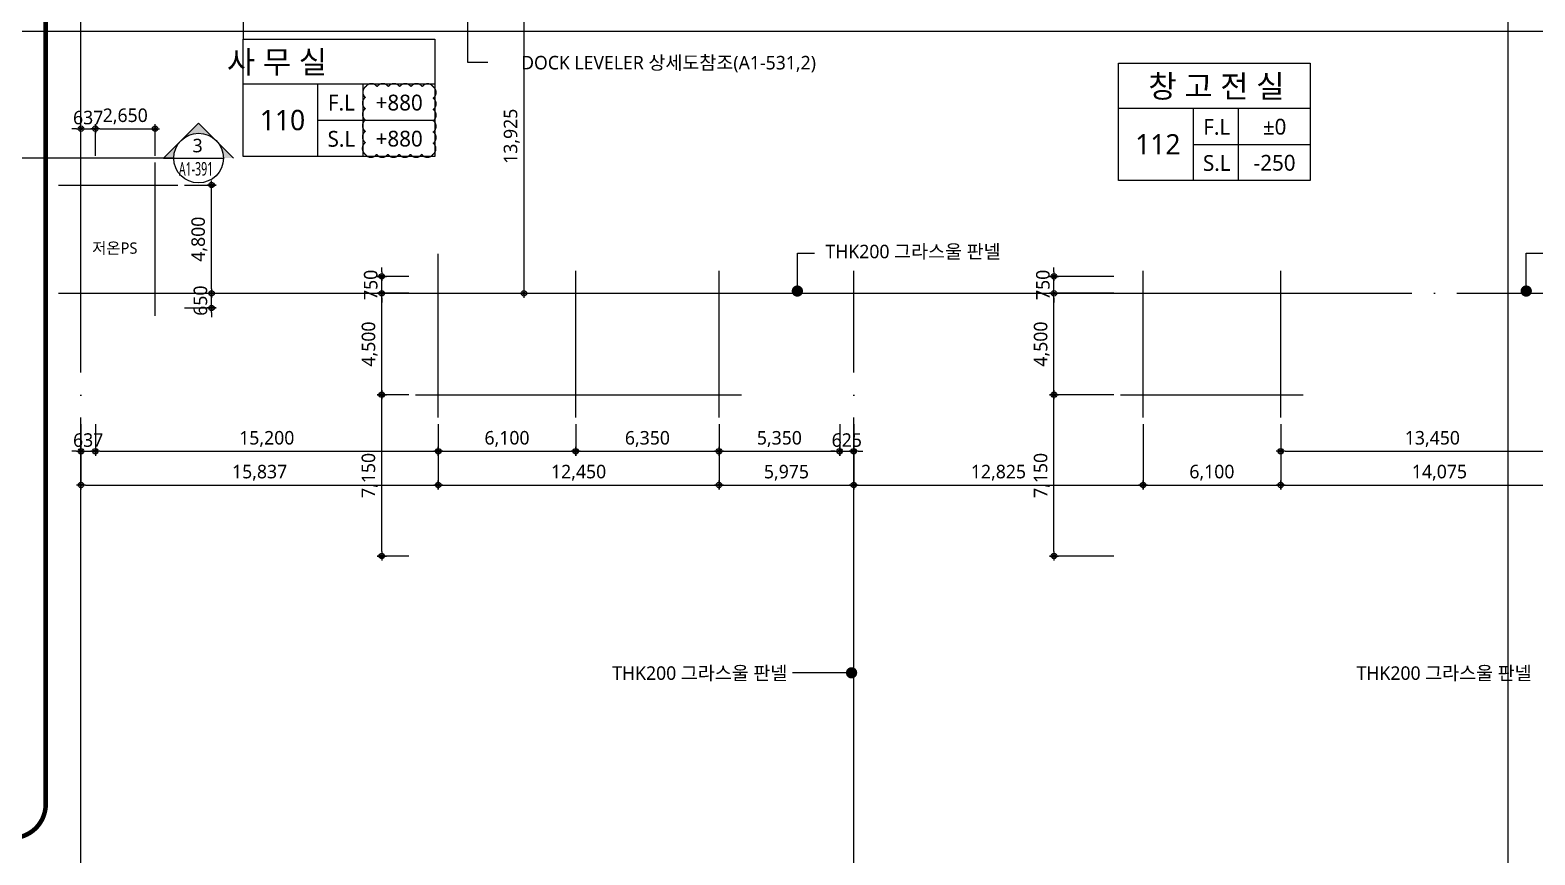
# Model space of a CAD drawing. Header units: millimetres. Extents: x 45782458 to 46215946, y 191740 to 1509539.
# Drawn here: x 45895079 to 45961792, y 963101 to 999672 of the extents above; entities that cross this region are included whole.
import ezdxf
from ezdxf.enums import TextEntityAlignment as Align

# ---------------------------------------------------------------- set-up
doc = ezdxf.new("R2010")
doc.units = ezdxf.units.MM
doc.header["$LTSCALE"] = 1000
doc.header["$MEASUREMENT"] = 0
doc.header["$PDSIZE"] = -10
for name, pattern in [('ACAD_ISO03W100', [30, 12, -18]), ('CEN', [62, 60, -1, 0, -1]), ('SYM$0$DASHDOT', [1, 0.5, -0.25, 0, -0.25])]:
    doc.linetypes.add(name, pattern=pattern)
doc.layers.get('0').update_dxf_attribs({"linetype": 'CONTINUOUS'})
doc.layers.get('Defpoints').update_dxf_attribs({"color": 171, "linetype": 'CONTINUOUS'})
for name, color, linetype in [('Center(AR)', 30, 'CEN'), ('DIM', 7, 'CONTINUOUS'), ('LED', 7, 'CONTINUOUS'), ('NDIM', 7, 'CONTINUOUS'), ('SYM', 7, 'CONTINUOUS'), ('TEXT(MIN)', 7, 'CONTINUOUS'), ('TEXT(노트)', 7, 'CONTINUOUS'), ('TEXT(실명)', 3, 'CONTINUOUS'), ('TEXT-기입', 6, 'CONTINUOUS'), ('TITLE', 7, 'CONTINUOUS'), ('구간정리', 6, 'CONTINUOUS')]:
    doc.layers.add(name, color=color, linetype=linetype)
doc.layers.add('VE변경사항적용-20220616', color=10, linetype='CONTINUOUS', plot=False)
doc.styles.add('CGS', font='cgse', dxfattribs={"bigfont": 'cgs'})
doc.styles.add('TE', font='malgun_0.ttf')
doc.styles.add('나눔바른고딕', font='NanumBarunGothic.ttf')
doc.dimstyles.new('BA', dxfattribs={"dimscale": 500, "dimtxt": 3, "dimasz": 1, "dimexe": 1, "dimexo": 5, "dimgap": 0.9, "dimtad": 1, "dimdec": 0, "dimdsep": 46, "dimlunit": 6, "dimtxsty": 'TE', "dimblk": 'DDD', "dimcen": 2.5, "dimclrd": 256, "dimclre": 256, "dimclrt": 3, "dimazin": 2, "dimtfac": 1, "dimtdec": 0, "dimtix": 1, "dimtmove": 2, "dimatfit": 3, "dimldrblk": 'DDD', "dimfxl": 1, "dimtolj": 1, "dimtzin": 0, "dimarcsym": 2})
doc.dimstyles.new('NDIM 1200', dxfattribs={"dimscale": 500, "dimtxt": 3, "dimasz": 1, "dimexe": 2, "dimexo": 2, "dimgap": 1, "dimtad": 1, "dimdec": 0, "dimdsep": 46, "dimtxsty": 'CGS', "dimblk": 'DOT0', "dimcen": 1, "dimdle": 8, "dimclrd": 2, "dimclre": 2, "dimclrt": 2, "dimadec": 0, "dimazin": 0, "dimtfac": 1, "dimtdec": 0, "dimtix": 1, "dimtmove": 2, "dimatfit": 3, "dimldrblk": 'DOT0', "dimfxl": 1, "dimtolj": 1, "dimtzin": 0, "dimlwd": -1, "dimlwe": -1, "dimarcsym": 0})

# ---------------------------------------------------------------- blocks, each defined once
blk = doc.blocks.new('A$C51E23882')
at = {"layer": 'TITLE'}
blk.add_lwpolyline([(8500, 0), (0, 0), (0, 5200), (8500, 5200)], close=True, dxfattribs=at)
for points in [[(8500, 3200), (0, 3200)], [(3300, 3200), (3300, 0)], [(5300, 3200), (5300, 0)], [(3300, 1600), (8500, 1600)]]:
    blk.add_lwpolyline(points, dxfattribs=at)
at = {"layer": 'TITLE', "style": '나눔바른고딕'}
for s, p in [('F.L', (4352, 2378)), ('S.L', (4352, 778))]:
    blk.add_text(s, height=700, dxfattribs=at).set_placement(p, align=Align.MIDDLE)
blk = doc.blocks.new('DDD')
at = {"layer": 'DIM', "color": 0}
for p, q in [((-1, 0), (1, 0)), ((0, -1), (0, 1))]:
    blk.add_line(p, q, dxfattribs=at)
for radius in [0.6, 0.3]:
    blk.add_circle((0, 0), radius, dxfattribs=at)
blk = doc.blocks.new('*D684')
at = {"layer": 'Defpoints', "color": 0, "ltscale": 0.4, "transparency": 16777216}
for p in [(45901622, 992801), (45903122, 992801), (45901622, 988001)]:
    blk.add_point(p, dxfattribs=at)
at = {"layer": 'NDIM', "lineweight": -2, "ltscale": 0.4, "transparency": 16777216}
for p, q in [((45901922, 992801), (45903322, 992801)), ((45903122, 988201), (45903122, 992601)), ((45901922, 988001), (45903322, 988001))]:
    blk.add_line(p, q, dxfattribs=at)
at = {"layer": 'NDIM', "lineweight": -2, "ltscale": 0.4, "transparency": 16777216, "xscale": 200, "yscale": 200, "zscale": 200}
for p, rotation in [((45903122, 992801), 90), ((45903122, 988001), 270)]:
    blk.add_blockref('DDD', p, dxfattribs=dict(at, rotation=rotation))
at = {"layer": 'NDIM', "color": 3, "ltscale": 0.4, "transparency": 16777216, "insert": (45902582, 990401), "char_height": 600, "attachment_point": 5, "rotation": 90, "style": 'TE'}
blk.add_mtext('\\A1;4,800', dxfattribs=at)
blk = doc.blocks.new('*D685')
at = {"layer": 'Defpoints', "color": 0, "ltscale": 0.4, "transparency": 16777216}
for p in [(45900622, 995301), (45897972, 993801), (45900622, 993801)]:
    blk.add_point(p, dxfattribs=at)
at = {"layer": 'NDIM', "lineweight": -2, "ltscale": 0.4, "transparency": 16777216}
for p, q in [((45897972, 994101), (45897972, 995501)), ((45900622, 994101), (45900622, 995501)), ((45898172, 995301), (45900422, 995301))]:
    blk.add_line(p, q, dxfattribs=at)
at = {"layer": 'NDIM', "lineweight": -2, "ltscale": 0.4, "transparency": 16777216, "xscale": 200, "yscale": 200, "zscale": 200, "rotation": 180}
blk.add_blockref('DDD', (45897972, 995301), dxfattribs=at)
at = {"layer": 'NDIM', "lineweight": -2, "ltscale": 0.4, "transparency": 16777216, "xscale": 200, "yscale": 200, "zscale": 200}
blk.add_blockref('DDD', (45900622, 995301), dxfattribs=at)
at = {"layer": 'NDIM', "color": 3, "ltscale": 0.4, "transparency": 16777216, "insert": (45899297, 995842), "char_height": 600, "attachment_point": 5, "style": 'TE'}
blk.add_mtext('\\A1;2,650', dxfattribs=at)
blk = doc.blocks.new('*D686')
at = {"layer": 'Defpoints', "color": 0, "ltscale": 0.4, "transparency": 16777216}
for p in [(45901622, 988001), (45903122, 988001), (45901622, 987351)]:
    blk.add_point(p, dxfattribs=at)
at = {"layer": 'NDIM', "lineweight": -2, "ltscale": 0.4, "transparency": 16777216}
for p, q in [((45903122, 988201), (45903122, 988401)), ((45901922, 988001), (45903322, 988001)), ((45903122, 987351), (45903122, 988001)), ((45901922, 987351), (45903322, 987351)), ((45903122, 987151), (45903122, 986951))]:
    blk.add_line(p, q, dxfattribs=at)
at = {"layer": 'NDIM', "lineweight": -2, "ltscale": 0.4, "transparency": 16777216, "xscale": 200, "yscale": 200, "zscale": 200}
for p, rotation in [((45903122, 988001), 270), ((45903122, 987351), 90)]:
    blk.add_blockref('DDD', p, dxfattribs=dict(at, rotation=rotation))
at = {"layer": 'NDIM', "color": 3, "ltscale": 0.4, "transparency": 16777216, "insert": (45902632, 987676), "char_height": 600, "attachment_point": 5, "rotation": 90, "style": 'TE'}
blk.add_mtext('\\A1;650', dxfattribs=at)
blk = doc.blocks.new('*D687')
at = {"layer": 'Defpoints', "color": 0, "ltscale": 0.4, "transparency": 16777216}
for p in [(45913172, 982501), (45919272, 982501), (45919272, 981001)]:
    blk.add_point(p, dxfattribs=at)
at = {"layer": 'NDIM', "lineweight": -2, "ltscale": 0.4, "transparency": 16777216}
for p, q in [((45913172, 982201), (45913172, 980801)), ((45919272, 982201), (45919272, 980801)), ((45913372, 981001), (45919072, 981001))]:
    blk.add_line(p, q, dxfattribs=at)
at = {"layer": 'NDIM', "lineweight": -2, "ltscale": 0.4, "transparency": 16777216, "xscale": 200, "yscale": 200, "zscale": 200, "rotation": 180}
blk.add_blockref('DDD', (45913172, 981001), dxfattribs=at)
at = {"layer": 'NDIM', "lineweight": -2, "ltscale": 0.4, "transparency": 16777216, "xscale": 200, "yscale": 200, "zscale": 200}
blk.add_blockref('DDD', (45919272, 981001), dxfattribs=at)
at = {"layer": 'NDIM', "color": 3, "ltscale": 0.4, "transparency": 16777216, "insert": (45916222, 981543), "char_height": 600, "attachment_point": 5, "style": 'TE'}
blk.add_mtext('\\A1;6,100', dxfattribs=at)
blk = doc.blocks.new('*D688')
at = {"layer": 'Defpoints', "color": 0, "ltscale": 0.4, "transparency": 16777216}
for p in [(45919272, 982501), (45925622, 982501), (45925622, 981001)]:
    blk.add_point(p, dxfattribs=at)
at = {"layer": 'NDIM', "lineweight": -2, "ltscale": 0.4, "transparency": 16777216}
for p, q in [((45919272, 982201), (45919272, 980801)), ((45925622, 982201), (45925622, 980801)), ((45919472, 981001), (45925422, 981001))]:
    blk.add_line(p, q, dxfattribs=at)
at = {"layer": 'NDIM', "lineweight": -2, "ltscale": 0.4, "transparency": 16777216, "xscale": 200, "yscale": 200, "zscale": 200, "rotation": 180}
blk.add_blockref('DDD', (45919272, 981001), dxfattribs=at)
at = {"layer": 'NDIM', "lineweight": -2, "ltscale": 0.4, "transparency": 16777216, "xscale": 200, "yscale": 200, "zscale": 200}
blk.add_blockref('DDD', (45925622, 981001), dxfattribs=at)
at = {"layer": 'NDIM', "color": 3, "ltscale": 0.4, "transparency": 16777216, "insert": (45922447, 981542), "char_height": 600, "attachment_point": 5, "style": 'TE'}
blk.add_mtext('\\A1;6,350', dxfattribs=at)
blk = doc.blocks.new('*D689')
at = {"layer": 'Defpoints', "color": 0, "ltscale": 0.4, "transparency": 16777216}
for p in [(45930972, 982501), (45931597, 982501), (45931597, 981001)]:
    blk.add_point(p, dxfattribs=at)
at = {"layer": 'NDIM', "lineweight": -2, "ltscale": 0.4, "transparency": 16777216}
for p, q in [((45930972, 982201), (45930972, 980801)), ((45931597, 982201), (45931597, 980801)), ((45930772, 981001), (45930572, 981001)), ((45930972, 981001), (45931597, 981001)), ((45931797, 981001), (45931997, 981001))]:
    blk.add_line(p, q, dxfattribs=at)
at = {"layer": 'NDIM', "lineweight": -2, "ltscale": 0.4, "transparency": 16777216, "xscale": 200, "yscale": 200, "zscale": 200}
blk.add_blockref('DDD', (45930972, 981001), dxfattribs=at)
at = {"layer": 'NDIM', "lineweight": -2, "ltscale": 0.4, "transparency": 16777216, "xscale": 200, "yscale": 200, "zscale": 200, "rotation": 180}
blk.add_blockref('DDD', (45931597, 981001), dxfattribs=at)
at = {"layer": 'NDIM', "color": 3, "ltscale": 0.4, "transparency": 16777216, "insert": (45931285, 981491), "char_height": 600, "attachment_point": 5, "style": 'TE'}
blk.add_mtext('\\A1;625', dxfattribs=at)
blk = doc.blocks.new('*D690')
at = {"layer": 'Defpoints', "color": 0, "ltscale": 0.4, "transparency": 16777216}
for p in [(45897335, 982501), (45913172, 982501), (45913172, 979501)]:
    blk.add_point(p, dxfattribs=at)
at = {"layer": 'NDIM', "lineweight": -2, "ltscale": 0.4, "transparency": 16777216}
for p, q in [((45897335, 982201), (45897335, 979301)), ((45913172, 982201), (45913172, 979301)), ((45897535, 979501), (45912972, 979501))]:
    blk.add_line(p, q, dxfattribs=at)
at = {"layer": 'NDIM', "lineweight": -2, "ltscale": 0.4, "transparency": 16777216, "xscale": 200, "yscale": 200, "zscale": 200, "rotation": 180}
blk.add_blockref('DDD', (45897335, 979501), dxfattribs=at)
at = {"layer": 'NDIM', "lineweight": -2, "ltscale": 0.4, "transparency": 16777216, "xscale": 200, "yscale": 200, "zscale": 200}
blk.add_blockref('DDD', (45913172, 979501), dxfattribs=at)
at = {"layer": 'NDIM', "color": 3, "ltscale": 0.4, "transparency": 16777216, "insert": (45905254, 980043), "char_height": 600, "attachment_point": 5, "style": 'TE'}
blk.add_mtext('\\A1;15,837', dxfattribs=at)
blk = doc.blocks.new('*D691')
at = {"layer": 'Defpoints', "color": 0, "ltscale": 0.4, "transparency": 16777216}
for p in [(45925622, 982501), (45931597, 982501), (45931597, 979501)]:
    blk.add_point(p, dxfattribs=at)
at = {"layer": 'NDIM', "lineweight": -2, "ltscale": 0.4, "transparency": 16777216}
for p, q in [((45925622, 982201), (45925622, 979301)), ((45931597, 982201), (45931597, 979301)), ((45925822, 979501), (45931397, 979501))]:
    blk.add_line(p, q, dxfattribs=at)
at = {"layer": 'NDIM', "lineweight": -2, "ltscale": 0.4, "transparency": 16777216, "xscale": 200, "yscale": 200, "zscale": 200, "rotation": 180}
blk.add_blockref('DDD', (45925622, 979501), dxfattribs=at)
at = {"layer": 'NDIM', "lineweight": -2, "ltscale": 0.4, "transparency": 16777216, "xscale": 200, "yscale": 200, "zscale": 200}
blk.add_blockref('DDD', (45931597, 979501), dxfattribs=at)
at = {"layer": 'NDIM', "color": 3, "ltscale": 0.4, "transparency": 16777216, "insert": (45928610, 980042), "char_height": 600, "attachment_point": 5, "style": 'TE'}
blk.add_mtext('\\A1;5,975', dxfattribs=at)
blk = doc.blocks.new('*D692')
at = {"layer": 'Defpoints', "color": 0, "ltscale": 0.4, "transparency": 16777216}
for p in [(45913172, 982501), (45925622, 982501), (45925622, 979501)]:
    blk.add_point(p, dxfattribs=at)
at = {"layer": 'NDIM', "lineweight": -2, "ltscale": 0.4, "transparency": 16777216}
for p, q in [((45913172, 982201), (45913172, 979301)), ((45925622, 982201), (45925622, 979301)), ((45913372, 979501), (45925422, 979501))]:
    blk.add_line(p, q, dxfattribs=at)
at = {"layer": 'NDIM', "lineweight": -2, "ltscale": 0.4, "transparency": 16777216, "xscale": 200, "yscale": 200, "zscale": 200, "rotation": 180}
blk.add_blockref('DDD', (45913172, 979501), dxfattribs=at)
at = {"layer": 'NDIM', "lineweight": -2, "ltscale": 0.4, "transparency": 16777216, "xscale": 200, "yscale": 200, "zscale": 200}
blk.add_blockref('DDD', (45925622, 979501), dxfattribs=at)
at = {"layer": 'NDIM', "color": 3, "ltscale": 0.4, "transparency": 16777216, "insert": (45919397, 980043), "char_height": 600, "attachment_point": 5, "style": 'TE'}
blk.add_mtext('\\A1;12,450', dxfattribs=at)
blk = doc.blocks.new('*D693')
at = {"layer": 'Defpoints', "color": 0, "ltscale": 0.4, "transparency": 16777216}
for p in [(45925622, 982501), (45930972, 982501), (45930972, 981001)]:
    blk.add_point(p, dxfattribs=at)
at = {"layer": 'NDIM', "lineweight": -2, "ltscale": 0.4, "transparency": 16777216}
for p, q in [((45925622, 982201), (45925622, 980801)), ((45930972, 982201), (45930972, 980801)), ((45925822, 981001), (45930772, 981001))]:
    blk.add_line(p, q, dxfattribs=at)
at = {"layer": 'NDIM', "lineweight": -2, "ltscale": 0.4, "transparency": 16777216, "xscale": 200, "yscale": 200, "zscale": 200, "rotation": 180}
blk.add_blockref('DDD', (45925622, 981001), dxfattribs=at)
at = {"layer": 'NDIM', "lineweight": -2, "ltscale": 0.4, "transparency": 16777216, "xscale": 200, "yscale": 200, "zscale": 200}
blk.add_blockref('DDD', (45930972, 981001), dxfattribs=at)
at = {"layer": 'NDIM', "color": 3, "ltscale": 0.4, "transparency": 16777216, "insert": (45928297, 981542), "char_height": 600, "attachment_point": 5, "style": 'TE'}
blk.add_mtext('\\A1;5,350', dxfattribs=at)
blk = doc.blocks.new('*D694')
at = {"layer": 'Defpoints', "color": 0, "ltscale": 0.4, "transparency": 16777216}
for p in [(45910672, 988001), (45912172, 988001), (45912172, 983501)]:
    blk.add_point(p, dxfattribs=at)
at = {"layer": 'NDIM', "lineweight": -2, "ltscale": 0.4, "transparency": 16777216}
for p, q in [((45911872, 988001), (45910472, 988001)), ((45910672, 983701), (45910672, 987801)), ((45911872, 983501), (45910472, 983501))]:
    blk.add_line(p, q, dxfattribs=at)
at = {"layer": 'NDIM', "lineweight": -2, "ltscale": 0.4, "transparency": 16777216, "xscale": 200, "yscale": 200, "zscale": 200}
for p, rotation in [((45910672, 988001), 90), ((45910672, 983501), 270)]:
    blk.add_blockref('DDD', p, dxfattribs=dict(at, rotation=rotation))
at = {"layer": 'NDIM', "color": 3, "ltscale": 0.4, "transparency": 16777216, "insert": (45910132, 985751), "char_height": 600, "attachment_point": 5, "rotation": 90, "style": 'TE'}
blk.add_mtext('\\A1;4,500', dxfattribs=at)
blk = doc.blocks.new('*D695')
at = {"layer": 'Defpoints', "color": 0, "ltscale": 0.4, "transparency": 16777216}
for p in [(45910672, 983501), (45912172, 983501), (45912172, 976351)]:
    blk.add_point(p, dxfattribs=at)
at = {"layer": 'NDIM', "lineweight": -2, "ltscale": 0.4, "transparency": 16777216}
for p, q in [((45911872, 983501), (45910472, 983501)), ((45910672, 976551), (45910672, 983301)), ((45911872, 976351), (45910472, 976351))]:
    blk.add_line(p, q, dxfattribs=at)
at = {"layer": 'NDIM', "lineweight": -2, "ltscale": 0.4, "transparency": 16777216, "xscale": 200, "yscale": 200, "zscale": 200}
for p, rotation in [((45910672, 983501), 90), ((45910672, 976351), 270)]:
    blk.add_blockref('DDD', p, dxfattribs=dict(at, rotation=rotation))
at = {"layer": 'NDIM', "color": 3, "ltscale": 0.4, "transparency": 16777216, "insert": (45910130, 979926), "char_height": 600, "attachment_point": 5, "rotation": 90, "style": 'TE'}
blk.add_mtext('\\A1;7,150', dxfattribs=at)
blk = doc.blocks.new('*D696')
at = {"layer": 'Defpoints', "color": 0, "ltscale": 0.4, "transparency": 16777216}
for p in [(45897972, 982501), (45913172, 982501), (45913172, 981001)]:
    blk.add_point(p, dxfattribs=at)
at = {"layer": 'NDIM', "lineweight": -2, "ltscale": 0.4, "transparency": 16777216}
for p, q in [((45897972, 982201), (45897972, 980801)), ((45913172, 982201), (45913172, 980801)), ((45898172, 981001), (45912972, 981001))]:
    blk.add_line(p, q, dxfattribs=at)
at = {"layer": 'NDIM', "lineweight": -2, "ltscale": 0.4, "transparency": 16777216, "xscale": 200, "yscale": 200, "zscale": 200, "rotation": 180}
blk.add_blockref('DDD', (45897972, 981001), dxfattribs=at)
at = {"layer": 'NDIM', "lineweight": -2, "ltscale": 0.4, "transparency": 16777216, "xscale": 200, "yscale": 200, "zscale": 200}
blk.add_blockref('DDD', (45913172, 981001), dxfattribs=at)
at = {"layer": 'NDIM', "color": 3, "ltscale": 0.4, "transparency": 16777216, "insert": (45905572, 981543), "char_height": 600, "attachment_point": 5, "style": 'TE'}
blk.add_mtext('\\A1;15,200', dxfattribs=at)
blk = doc.blocks.new('*D697')
at = {"layer": 'Defpoints', "color": 0, "ltscale": 0.4, "transparency": 16777216}
for p in [(45897335, 982501), (45897972, 982501), (45897972, 981001)]:
    blk.add_point(p, dxfattribs=at)
at = {"layer": 'NDIM', "lineweight": -2, "ltscale": 0.4, "transparency": 16777216}
for p, q in [((45897335, 982201), (45897335, 980801)), ((45897972, 982201), (45897972, 980801)), ((45897135, 981001), (45896935, 981001)), ((45897335, 981001), (45897972, 981001)), ((45898172, 981001), (45898372, 981001))]:
    blk.add_line(p, q, dxfattribs=at)
at = {"layer": 'NDIM', "lineweight": -2, "ltscale": 0.4, "transparency": 16777216, "xscale": 200, "yscale": 200, "zscale": 200}
blk.add_blockref('DDD', (45897335, 981001), dxfattribs=at)
at = {"layer": 'NDIM', "lineweight": -2, "ltscale": 0.4, "transparency": 16777216, "xscale": 200, "yscale": 200, "zscale": 200, "rotation": 180}
blk.add_blockref('DDD', (45897972, 981001), dxfattribs=at)
at = {"layer": 'NDIM', "color": 3, "ltscale": 0.4, "transparency": 16777216, "insert": (45897654, 981491), "char_height": 600, "attachment_point": 5, "style": 'TE'}
blk.add_mtext('\\A1;637', dxfattribs=at)
blk = doc.blocks.new('*D698')
at = {"layer": 'Defpoints', "color": 0, "ltscale": 0.4, "transparency": 16777216}
for p in [(45910672, 988751), (45912172, 988751), (45912172, 988001)]:
    blk.add_point(p, dxfattribs=at)
at = {"layer": 'NDIM', "lineweight": -2, "ltscale": 0.4, "transparency": 16777216}
for p, q in [((45911872, 988751), (45910472, 988751)), ((45910672, 988951), (45910672, 989151)), ((45910672, 988001), (45910672, 988751)), ((45911872, 988001), (45910472, 988001)), ((45910672, 987801), (45910672, 987601))]:
    blk.add_line(p, q, dxfattribs=at)
at = {"layer": 'NDIM', "lineweight": -2, "ltscale": 0.4, "transparency": 16777216, "xscale": 200, "yscale": 200, "zscale": 200}
for p, rotation in [((45910672, 988751), 270), ((45910672, 988001), 90)]:
    blk.add_blockref('DDD', p, dxfattribs=dict(at, rotation=rotation))
at = {"layer": 'NDIM', "color": 3, "ltscale": 0.4, "transparency": 16777216, "insert": (45910182, 988376), "char_height": 600, "attachment_point": 5, "rotation": 90, "style": 'TE'}
blk.add_mtext('\\A1;750', dxfattribs=at)
blk = doc.blocks.new('*D699')
at = {"layer": 'Defpoints', "color": 0, "ltscale": 0.4, "transparency": 16777216}
for p in [(45897972, 995301), (45897335, 993801), (45897972, 993801)]:
    blk.add_point(p, dxfattribs=at)
at = {"layer": 'NDIM', "lineweight": -2, "ltscale": 0.4, "transparency": 16777216}
for p, q in [((45897335, 994101), (45897335, 995501)), ((45897972, 994101), (45897972, 995501)), ((45897135, 995301), (45896935, 995301)), ((45897335, 995301), (45897972, 995301)), ((45898172, 995301), (45898372, 995301))]:
    blk.add_line(p, q, dxfattribs=at)
at = {"layer": 'NDIM', "lineweight": -2, "ltscale": 0.4, "transparency": 16777216, "xscale": 200, "yscale": 200, "zscale": 200}
blk.add_blockref('DDD', (45897335, 995301), dxfattribs=at)
at = {"layer": 'NDIM', "lineweight": -2, "ltscale": 0.4, "transparency": 16777216, "xscale": 200, "yscale": 200, "zscale": 200, "rotation": 180}
blk.add_blockref('DDD', (45897972, 995301), dxfattribs=at)
at = {"layer": 'NDIM', "color": 3, "ltscale": 0.4, "transparency": 16777216, "insert": (45897654, 995791), "char_height": 600, "attachment_point": 5, "style": 'TE'}
blk.add_mtext('\\A1;637', dxfattribs=at)
blk = doc.blocks.new('*D701')
at = {"layer": 'Defpoints', "color": 0, "ltscale": 0.4, "transparency": 16777216}
for p in [(45931597, 982501), (45944422, 982501), (45944422, 979501)]:
    blk.add_point(p, dxfattribs=at)
at = {"layer": 'NDIM', "lineweight": -2, "ltscale": 0.4, "transparency": 16777216}
for p, q in [((45931597, 982201), (45931597, 979301)), ((45944422, 982201), (45944422, 979301)), ((45931797, 979501), (45944222, 979501))]:
    blk.add_line(p, q, dxfattribs=at)
at = {"layer": 'NDIM', "lineweight": -2, "ltscale": 0.4, "transparency": 16777216, "xscale": 200, "yscale": 200, "zscale": 200, "rotation": 180}
blk.add_blockref('DDD', (45931597, 979501), dxfattribs=at)
at = {"layer": 'NDIM', "lineweight": -2, "ltscale": 0.4, "transparency": 16777216, "xscale": 200, "yscale": 200, "zscale": 200}
blk.add_blockref('DDD', (45944422, 979501), dxfattribs=at)
at = {"layer": 'NDIM', "color": 3, "ltscale": 0.4, "transparency": 16777216, "insert": (45938010, 980043), "char_height": 600, "attachment_point": 5, "style": 'TE'}
blk.add_mtext('\\A1;12,825', dxfattribs=at)
blk = doc.blocks.new('*D702')
at = {"layer": 'Defpoints', "color": 0, "ltscale": 0.4, "transparency": 16777216}
for p in [(45950522, 982501), (45964597, 982501), (45964597, 979501)]:
    blk.add_point(p, dxfattribs=at)
at = {"layer": 'NDIM', "lineweight": -2, "ltscale": 0.4, "transparency": 16777216}
for p, q in [((45950522, 982201), (45950522, 979301)), ((45964597, 982201), (45964597, 979301)), ((45950722, 979501), (45964397, 979501))]:
    blk.add_line(p, q, dxfattribs=at)
at = {"layer": 'NDIM', "lineweight": -2, "ltscale": 0.4, "transparency": 16777216, "xscale": 200, "yscale": 200, "zscale": 200, "rotation": 180}
blk.add_blockref('DDD', (45950522, 979501), dxfattribs=at)
at = {"layer": 'NDIM', "lineweight": -2, "ltscale": 0.4, "transparency": 16777216, "xscale": 200, "yscale": 200, "zscale": 200}
blk.add_blockref('DDD', (45964597, 979501), dxfattribs=at)
at = {"layer": 'NDIM', "color": 3, "ltscale": 0.4, "transparency": 16777216, "insert": (45957560, 980043), "char_height": 600, "attachment_point": 5, "style": 'TE'}
blk.add_mtext('\\A1;14,075', dxfattribs=at)
blk = doc.blocks.new('*D703')
at = {"layer": 'Defpoints', "color": 0, "ltscale": 0.4, "transparency": 16777216}
for p in [(45944422, 982501), (45950522, 982501), (45950522, 979501)]:
    blk.add_point(p, dxfattribs=at)
at = {"layer": 'NDIM', "lineweight": -2, "ltscale": 0.4, "transparency": 16777216}
for p, q in [((45944422, 982201), (45944422, 979301)), ((45950522, 982201), (45950522, 979301)), ((45944622, 979501), (45950322, 979501))]:
    blk.add_line(p, q, dxfattribs=at)
at = {"layer": 'NDIM', "lineweight": -2, "ltscale": 0.4, "transparency": 16777216, "xscale": 200, "yscale": 200, "zscale": 200, "rotation": 180}
blk.add_blockref('DDD', (45944422, 979501), dxfattribs=at)
at = {"layer": 'NDIM', "lineweight": -2, "ltscale": 0.4, "transparency": 16777216, "xscale": 200, "yscale": 200, "zscale": 200}
blk.add_blockref('DDD', (45950522, 979501), dxfattribs=at)
at = {"layer": 'NDIM', "color": 3, "ltscale": 0.4, "transparency": 16777216, "insert": (45947472, 980043), "char_height": 600, "attachment_point": 5, "style": 'TE'}
blk.add_mtext('\\A1;6,100', dxfattribs=at)
blk = doc.blocks.new('*D704')
at = {"layer": 'Defpoints', "color": 0, "ltscale": 0.4, "transparency": 16777216}
for p in [(45950522, 982501), (45963972, 982501), (45963972, 981001)]:
    blk.add_point(p, dxfattribs=at)
at = {"layer": 'NDIM', "lineweight": -2, "ltscale": 0.4, "transparency": 16777216}
for p, q in [((45950522, 982201), (45950522, 980801)), ((45963972, 982201), (45963972, 980801)), ((45950722, 981001), (45963772, 981001))]:
    blk.add_line(p, q, dxfattribs=at)
at = {"layer": 'NDIM', "lineweight": -2, "ltscale": 0.4, "transparency": 16777216, "xscale": 200, "yscale": 200, "zscale": 200, "rotation": 180}
blk.add_blockref('DDD', (45950522, 981001), dxfattribs=at)
at = {"layer": 'NDIM', "lineweight": -2, "ltscale": 0.4, "transparency": 16777216, "xscale": 200, "yscale": 200, "zscale": 200}
blk.add_blockref('DDD', (45963972, 981001), dxfattribs=at)
at = {"layer": 'NDIM', "color": 3, "ltscale": 0.4, "transparency": 16777216, "insert": (45957247, 981543), "char_height": 600, "attachment_point": 5, "style": 'TE'}
blk.add_mtext('\\A1;13,450', dxfattribs=at)
blk = doc.blocks.new('*D711')
at = {"layer": 'Defpoints', "color": 0, "ltscale": 0.4, "transparency": 16777216}
for p in [(45940472, 988001), (45943422, 988001), (45943422, 983501)]:
    blk.add_point(p, dxfattribs=at)
at = {"layer": 'NDIM', "lineweight": -2, "ltscale": 0.4, "transparency": 16777216}
for p, q in [((45943122, 988001), (45940272, 988001)), ((45940472, 983701), (45940472, 987801)), ((45943122, 983501), (45940272, 983501))]:
    blk.add_line(p, q, dxfattribs=at)
at = {"layer": 'NDIM', "lineweight": -2, "ltscale": 0.4, "transparency": 16777216, "xscale": 200, "yscale": 200, "zscale": 200}
for p, rotation in [((45940472, 988001), 90), ((45940472, 983501), 270)]:
    blk.add_blockref('DDD', p, dxfattribs=dict(at, rotation=rotation))
at = {"layer": 'NDIM', "color": 3, "ltscale": 0.4, "transparency": 16777216, "insert": (45939932, 985751), "char_height": 600, "attachment_point": 5, "rotation": 90, "style": 'TE'}
blk.add_mtext('\\A1;4,500', dxfattribs=at)
blk = doc.blocks.new('*D712')
at = {"layer": 'Defpoints', "color": 0, "ltscale": 0.4, "transparency": 16777216}
for p in [(45940472, 983501), (45943422, 983501), (45943422, 976351)]:
    blk.add_point(p, dxfattribs=at)
at = {"layer": 'NDIM', "lineweight": -2, "ltscale": 0.4, "transparency": 16777216}
for p, q in [((45943122, 983501), (45940272, 983501)), ((45940472, 976551), (45940472, 983301)), ((45943122, 976351), (45940272, 976351))]:
    blk.add_line(p, q, dxfattribs=at)
at = {"layer": 'NDIM', "lineweight": -2, "ltscale": 0.4, "transparency": 16777216, "xscale": 200, "yscale": 200, "zscale": 200}
for p, rotation in [((45940472, 983501), 90), ((45940472, 976351), 270)]:
    blk.add_blockref('DDD', p, dxfattribs=dict(at, rotation=rotation))
at = {"layer": 'NDIM', "color": 3, "ltscale": 0.4, "transparency": 16777216, "insert": (45939930, 979926), "char_height": 600, "attachment_point": 5, "rotation": 90, "style": 'TE'}
blk.add_mtext('\\A1;7,150', dxfattribs=at)
blk = doc.blocks.new('*D713')
at = {"layer": 'Defpoints', "color": 0, "ltscale": 0.4, "transparency": 16777216}
for p in [(45940472, 988751), (45943422, 988751), (45943422, 988001)]:
    blk.add_point(p, dxfattribs=at)
at = {"layer": 'NDIM', "lineweight": -2, "ltscale": 0.4, "transparency": 16777216}
for p, q in [((45943122, 988751), (45940272, 988751)), ((45940472, 988951), (45940472, 989151)), ((45940472, 988001), (45940472, 988751)), ((45943122, 988001), (45940272, 988001)), ((45940472, 987801), (45940472, 987601))]:
    blk.add_line(p, q, dxfattribs=at)
at = {"layer": 'NDIM', "lineweight": -2, "ltscale": 0.4, "transparency": 16777216, "xscale": 200, "yscale": 200, "zscale": 200}
for p, rotation in [((45940472, 988751), 270), ((45940472, 988001), 90)]:
    blk.add_blockref('DDD', p, dxfattribs=dict(at, rotation=rotation))
at = {"layer": 'NDIM', "color": 3, "ltscale": 0.4, "transparency": 16777216, "insert": (45939982, 988376), "char_height": 600, "attachment_point": 5, "rotation": 90, "style": 'TE'}
blk.add_mtext('\\A1;750', dxfattribs=at)
blk = doc.blocks.new('*D962')
at = {"layer": 'Defpoints', "color": 0, "ltscale": 0.4, "transparency": 16777216}
for p in [(45915497, 1001926), (45915472, 988001), (45916972, 988001)]:
    blk.add_point(p, dxfattribs=at)
at = {"layer": 'NDIM', "lineweight": -2, "ltscale": 0.4, "transparency": 16777216}
for p, q in [((45915797, 1001926), (45917172, 1001926)), ((45916972, 1001726), (45916972, 988201)), ((45915772, 988001), (45917172, 988001))]:
    blk.add_line(p, q, dxfattribs=at)
at = {"layer": 'NDIM', "lineweight": -2, "ltscale": 0.4, "transparency": 16777216, "xscale": 200, "yscale": 200, "zscale": 200}
for p, rotation in [((45916972, 1001926), 90), ((45916972, 988001), 270)]:
    blk.add_blockref('DDD', p, dxfattribs=dict(at, rotation=rotation))
at = {"layer": 'NDIM', "color": 3, "ltscale": 0.4, "transparency": 16777216, "insert": (45916430, 994964), "char_height": 600, "attachment_point": 5, "rotation": 90, "style": 'TE'}
blk.add_mtext('\\A1;13,925', dxfattribs=at)
blk = doc.blocks.new('DOT0')
blk.add_line((-3, 0), (3, 0))
at = {"color": 6}
blk.add_circle((0, 0), 0.75, dxfattribs=at)

msp = doc.modelspace()

# ---------------------------------------------------------------- hatches: boundary and pattern name
at = {"layer": 'SYM'}
h = msp.add_hatch(color=256, dxfattribs=at)
h.paths.add_polyline_path([(45902546.9, 995550.6), (45901769.1, 994772.8, -0.4142136), (45903324.7, 994772.8)])
h.paths.add_polyline_path([(45901769.1, 994772.8), (45900991.3, 993995), (45901446.9, 993995, -0.1989124)])
h.paths.add_polyline_path([(45903324.7, 994772.8, -0.1989124), (45903646.9, 993995), (45904102.5, 993995)])

# ---------------------------------------------------------------- linework, layer by layer
msp.add_line((45901446.9, 993995), (45903646.9, 993995))
at = {"ltscale": 10000}
msp.add_lwpolyline([(45904526.5, 1005430), (45904526.5, 999271.4)], dxfattribs=at)
at = {"layer": 'Center(AR)'}
for p, q in [((45897334.8, 922490.2), (45897334.8, 1016888.8)), ((45900622.3, 987001.3), (45900622.3, 993801.3)), ((45896334.8, 992801.3), (45901622.3, 992801.3)), ((45913172.3, 982501.3), (45913172.3, 989751.3)), ((45919272.3, 982501.3), (45919272.3, 989001.3)), ((45925622.3, 982501.3), (45925622.3, 989001.3)), ((45931597.3, 922490.2), (45931597.3, 989001.3)), ((45944422.3, 982501.3), (45944422.3, 989001.3)), ((45950522.3, 982501.3), (45950522.3, 989001.3)), ((45896334.8, 988001.3), (45966972.3, 988001.3)), ((45912172.3, 983501.3), (45926622.3, 983501.3)), ((45943422.3, 983501.3), (45951522.3, 983501.3))]:
    msp.add_line(p, q, dxfattribs=at)
at = {"layer": 'Defpoints'}
for p, q in [((45960613.3, 918990.2), (45960613.3, 1041801.4)), ((45853593.1, 999626.3), (45966972.3, 999626.3))]:
    msp.add_line(p, q, dxfattribs=at)
at = {"layer": 'LED', "ltscale": 10000}
for p, q in [((45914472.3, 998254.5), (45915372.5, 998254.5)), ((45929093.4, 989781.8), (45929847.4, 989781.8)), ((45961408.3, 989781.8), (45962162.4, 989781.8))]:
    msp.add_line(p, q, dxfattribs=at)
at = {"layer": 'SYM'}
for p, q in [((45900991.3, 993995), (45902546.9, 995550.6)), ((45904102.5, 993995), (45902546.9, 995550.6)), ((45901446.9, 993995), (45892258.5, 993995)), ((45900991.3, 993995), (45901446.9, 993995))]:
    msp.add_line(p, q, dxfattribs=at)
msp.add_circle((45902546.9, 993995), 1100, dxfattribs=at)
at = {"layer": 'VE변경사항적용-20220616', "linetype": 'ACAD_ISO03W100'}
msp.add_lwpolyline([(45909940.5, 994165.8, 0.5205671), (45910440.5, 994165.8, 0.5205671), (45910940.5, 994165.8, 0.5205671), (45911440.5, 994165.8, 0.5205671), (45911940.5, 994165.8, 0.5205671), (45912440.5, 994165.8, 0.5205671), (45912940.5, 994165.8, 0.5205671), (45912951.8, 994654.5, 0.5205671), (45912951.8, 995154.5, 0.5205671), (45912951.8, 995654.5, 0.5205671), (45912951.8, 996154.5, 0.5205671), (45912951.8, 996654.5, 0.5205671), (45912951.8, 997154.5, 0.5205671), (45912462, 997164.7, 0.5205671), (45911962, 997164.7, 0.5205671), (45911462, 997164.7, 0.5205671), (45910962, 997164.7, 0.5205671), (45910462, 997164.7, 0.5205671), (45909962, 997164.7, 0.5205671), (45909940.5, 996686.2, 0.5205671), (45909940.5, 996186.2, 0.5205671), (45909940.5, 995686.2, 0.5205671), (45909940.5, 995186.2, 0.5205671), (45909940.5, 994686.2, 0.5205671)], format="xyb", close=True, dxfattribs=at)
at = {"layer": '구간정리', "linetype": 'SYM$0$DASHDOT', "ltscale": 2, "const_width": 200}
msp.add_lwpolyline([(45894272.3, 963851.3), (45848272.3, 963851.3, -0.4142136), (45846772.3, 965351.3), (45846772.3, 1031401.3, -0.4142136), (45848272.3, 1032901.3), (45894272.3, 1032901.3, -0.4142136), (45895772.3, 1031401.3), (45895772.3, 965351.3, -0.4142136)], format="xyb", close=True, dxfattribs=at)

# ---------------------------------------------------------------- block references
for p in [(45904526.5, 994071.4), (45943335.8, 993001.3)]:
    msp.add_blockref('A$C51E23882', p)

# ---------------------------------------------------------------- texts
at = {"layer": 'TEXT(MIN)', "style": '나눔바른고딕'}
for s, p in [('DOCK LEVELER 상세도참조(A1-531,2)', (45929920.3, 998227.9)), ('THK200 그라스울 판넬', (45938103, 989854.1)), ('THK200 그라스울 판넬', (45928649.1, 971163)), ('THK200 그라스울 판넬', (45961649.1, 971163))]:
    msp.add_text(s, height=600, dxfattribs=at).set_placement(p, align=Align.MIDDLE_RIGHT)
msp.add_text('저온PS', height=500, dxfattribs=at).set_placement((45898836.5, 990006.4), align=Align.MIDDLE_CENTER)
at = {"layer": 'TEXT(노트)', "style": '나눔바른고딕'}
msp.add_text('3', height=600, dxfattribs=at).set_placement((45902281.6, 994252.1))
at = {"layer": 'TEXT(노트)', "style": '나눔바른고딕', "width": 0.6}
msp.add_text('A1-391', height=600, dxfattribs=at).set_placement((45901673.9, 993221.7))
at = {"layer": 'TEXT(실명)', "style": '나눔바른고딕'}
for s, p in [('사 무 실', (45906023.8, 998265.5)), ('창 고 전 실', (45947673.5, 997195.5))]:
    msp.add_text(s, height=1000, dxfattribs=at).set_placement(p, align=Align.MIDDLE)
at = {"layer": 'TEXT-기입', "style": '나눔바른고딕'}
for s, height, p in [('+880', 700, (45911442.6, 996459.3)), ('110', 900, (45906267.7, 995684.7)), ('±0', 700, (45950251.9, 995389.2)), ('+880', 700, (45911442.6, 994859.3)), ('112', 900, (45945077.1, 994614.7)), ('-250', 700, (45950251.9, 993789.2))]:
    msp.add_text(s, height=height, dxfattribs=at).set_placement(p, align=Align.MIDDLE)

# ---------------------------------------------------------------- dimensions: what is measured, and where the dimension line sits
at = {"layer": 'NDIM', "ltscale": 0.4}
for base, p1, p2, angle, picture, middle in [((45916972.3, 988001.3), (45915497.3, 1001926.3), (45915472.3, 988001.3), 270, '*D962', (45916430.4, 994963.8)), ((45903122.3, 992801.3), (45901622.3, 988001.3), (45901622.3, 992801.3), 90, '*D684', (45902582, 990401.3)), ((45910672.3, 988751.3), (45912172.3, 988001.3), (45912172.3, 988751.3), 90, '*D698', (45910182.3, 988376.3)), ((45940472.3, 988751.3), (45943422.3, 988001.3), (45943422.3, 988751.3), 90, '*D713', (45939982.3, 988376.3)), ((45903122.3, 988001.3), (45901622.3, 987351.3), (45901622.3, 988001.3), 90, '*D686', (45902632.3, 987676.3)), ((45910672.3, 988001.3), (45912172.3, 983501.3), (45912172.3, 988001.3), 90, '*D694', (45910132, 985751.3)), ((45940472.3, 988001.3), (45943422.3, 983501.3), (45943422.3, 988001.3), 90, '*D711', (45939932, 985751.3)), ((45910672.3, 983501.3), (45912172.3, 976351.3), (45912172.3, 983501.3), 90, '*D695', (45910130.4, 979926.3)), ((45940472.3, 983501.3), (45943422.3, 976351.3), (45943422.3, 983501.3), 90, '*D712', (45939930.4, 979926.3))]:
    dim = msp.add_linear_dim(base=base, p1=p1, p2=p2, angle=angle, dimstyle='BA', override={"dimscale": 200, "dimexo": 1.5}, dxfattribs=at)
    dim.commit()
    dim.dimension.update_dxf_attribs({"geometry": picture, "text_midpoint": middle})
for base, p1, p2, picture, middle in [((45897972.3106778, 995301.3427281), (45897334.8106778, 993801.3427281), (45897972.3106778, 993801.3427281), '*D699', (45897653.5606778, 995791.3291411)), ((45900622.3, 995301.3), (45897972.3, 993801.3), (45900622.3, 993801.3), '*D685', (45899297.3, 995841.7)), ((45897972.3106778, 981001.3427019), (45897334.8106778, 982501.3427019), (45897972.3106778, 982501.3427019), '*D697', (45897653.5606778, 981491.329115)), ((45913172.3106778, 979501.3427019), (45897334.8106778, 982501.3427019), (45913172.3106778, 982501.3427019), '*D690', (45905253.5606778, 980043.2992237)), ((45913172.3, 981001.3), (45897972.3, 982501.3), (45913172.3, 982501.3), '*D696', (45905572.3, 981543.3)), ((45919272.3, 981001.3), (45913172.3, 982501.3), (45919272.3, 982501.3), '*D687', (45916222.3, 981543.3)), ((45925622.3, 979501.3), (45913172.3, 982501.3), (45925622.3, 982501.3), '*D692', (45919397.3, 980043.3)), ((45925622.3, 981001.3), (45919272.3, 982501.3), (45925622.3, 982501.3), '*D688', (45922447.3, 981541.7)), ((45931597.3, 979501.3), (45925622.3, 982501.3), (45931597.3, 982501.3), '*D691', (45928609.8, 980041.7)), ((45930972.3, 981001.3), (45925622.3, 982501.3), (45930972.3, 982501.3), '*D693', (45928297.3, 981541.7)), ((45931597.3, 981001.3), (45930972.3, 982501.3), (45931597.3, 982501.3), '*D689', (45931284.8, 981491.3)), ((45944422.3, 979501.3), (45931597.3, 982501.3), (45944422.3, 982501.3), '*D701', (45938009.8, 980043.3)), ((45950522.3, 979501.3), (45944422.3, 982501.3), (45950522.3, 982501.3), '*D703', (45947472.3, 980043.3)), ((45964597.3, 979501.3), (45950522.3, 982501.3), (45964597.3, 982501.3), '*D702', (45957559.8, 980043.3)), ((45963972.3, 981001.3), (45950522.3, 982501.3), (45963972.3, 982501.3), '*D704', (45957247.3, 981543.3))]:
    dim = msp.add_linear_dim(base=base, p1=p1, p2=p2, dimstyle='BA', override={"dimscale": 200, "dimexo": 1.5}, dxfattribs=at)
    dim.commit()
    dim.dimension.update_dxf_attribs({"geometry": picture, "text_midpoint": middle})

# ---------------------------------------------------------------- leaders
at = {"layer": 'LED', "ltscale": 10000}
for points in [[(45914472.3, 1002993.3), (45914472.3, 998254.5)], [(45929093.4, 988101.3), (45929093.4, 989781.8)], [(45961408.3, 988101.3), (45961408.3, 989781.8)], [(45931497.3, 971175.2), (45928871.7, 971175.2)]]:
    msp.add_leader(points, dimstyle='NDIM 1200', override={"dimasz": 1, "dimtad": 0, "dimclrd": 256, "dimldrblk": 'Dot'}, dxfattribs=at)

doc.saveas('drawing.dxf')
